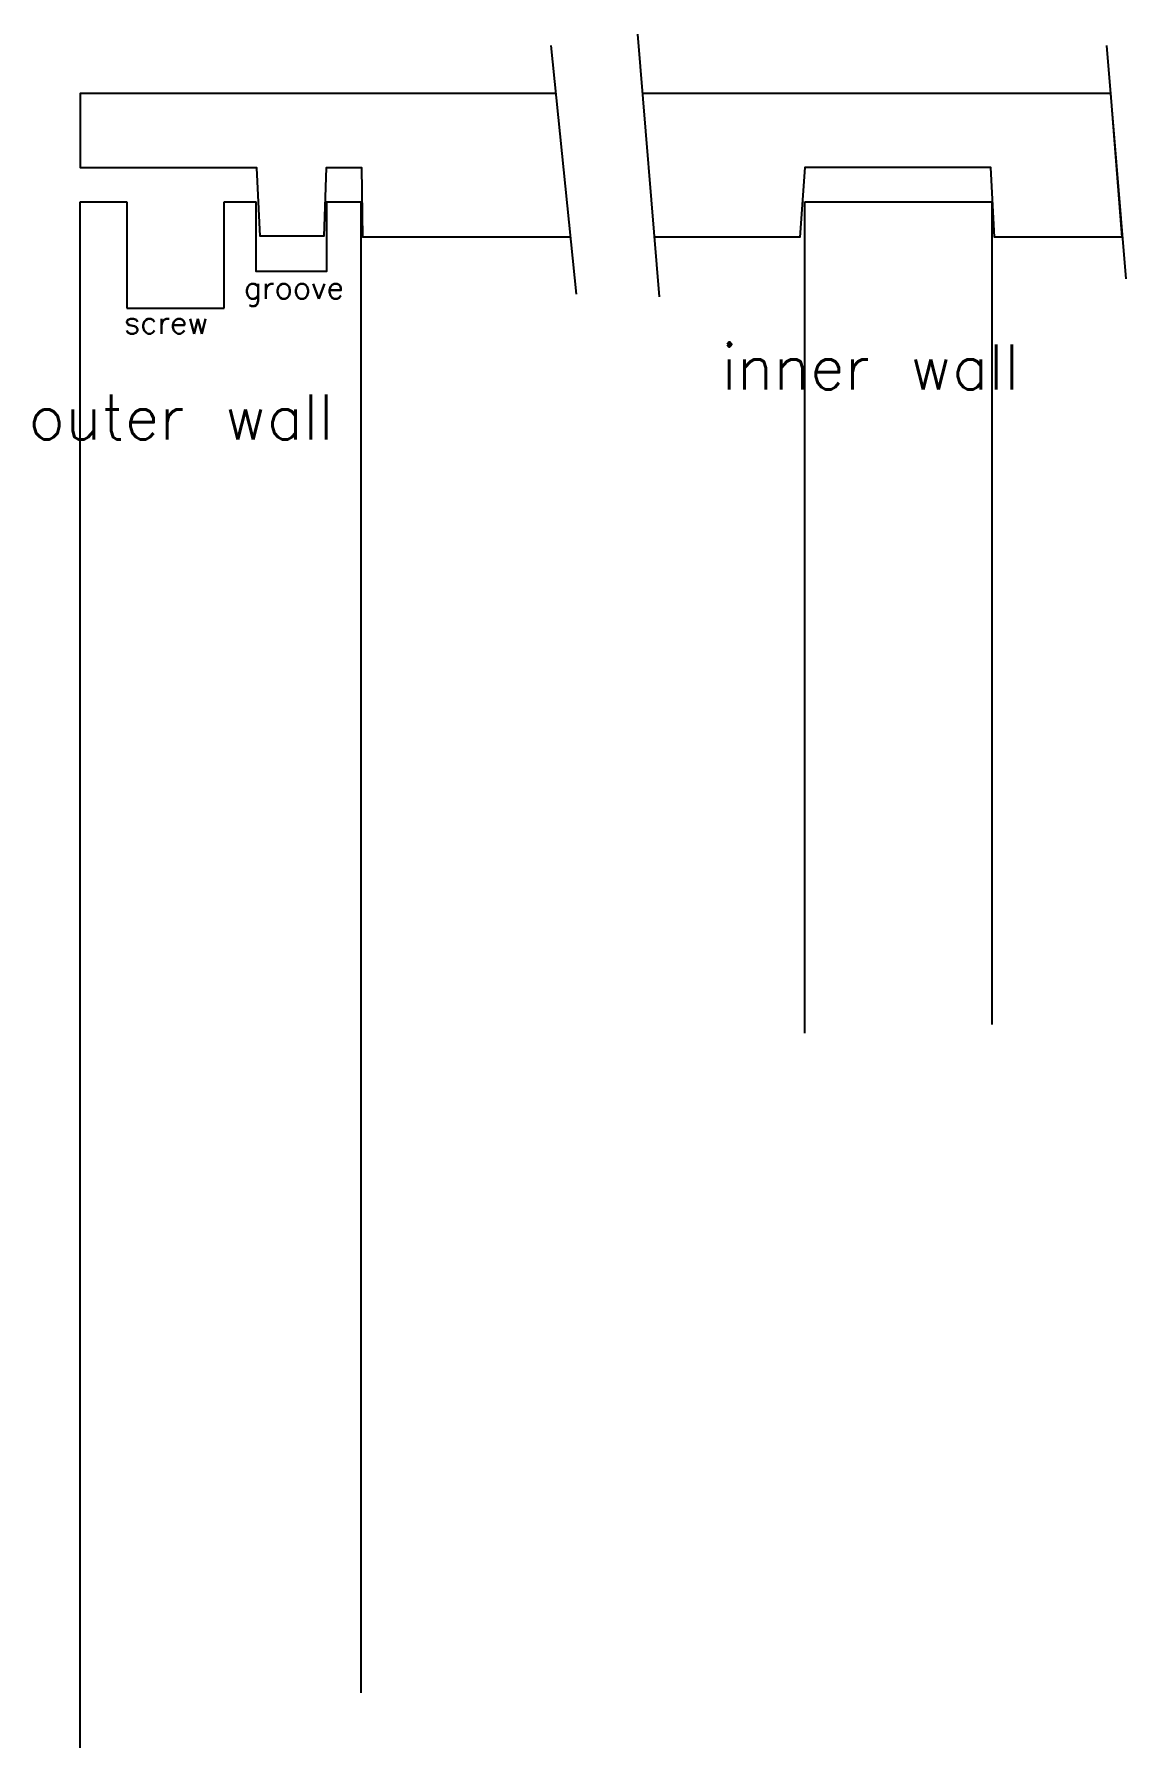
# Model space of a CAD drawing. Extents: x 4.35 to 5.8, y 4.46 to 6.75.
import ezdxf

# ---------------------------------------------------------------- set-up
doc = ezdxf.new("R2010")
doc.units = 0
doc.header["$MEASUREMENT"] = 0
doc.layers.get('0').update_dxf_attribs({"linetype": 'CONTINUOUS'})
doc.styles.get("Standard").update_dxf_attribs({"font": 'txt.shx'})

msp = doc.modelspace()

# ---------------------------------------------------------------- linework, layer by layer
for p, q in [((5.036, 6.7377), (5.0701, 6.4058)), ((5.1521, 6.7529), (5.1811, 6.4021)), ((5.7788, 6.7378), (5.8046, 6.426)), ((4.4072, 4.4633), (4.4072, 6.5291)), ((4.4072, 6.5291), (4.4697, 6.5291)), ((4.4697, 6.5291), (4.4697, 6.387)), ((4.5997, 6.387), (4.5997, 6.5291)), ((4.5997, 6.5291), (4.6426, 6.5291)), ((4.7363, 6.5291), (4.7822, 6.5291)), ((4.7822, 6.5291), (4.7822, 4.5367)), ((5.3757, 5.4181), (5.3757, 6.5288)), ((5.3757, 6.5288), (5.6257, 6.5288)), ((5.6257, 6.5288), (5.6257, 5.4298)), ((4.4697, 6.387), (4.5997, 6.387))]:
    msp.add_line(p, q)
for points in [[(5.0623, 6.4818), (5.0239, 6.4818), (4.7851, 6.4818), (4.7836, 6.5743), (4.7359, 6.5743), (4.733, 6.4832), (4.6477, 6.4832), (4.6433, 6.5743), (4.4075, 6.5743), (4.4075, 6.6742), (4.9996, 6.6742), (5.0425, 6.6742)], [(5.1586, 6.6742), (5.784, 6.6742), (5.7995, 6.4816), (5.6291, 6.4816), (5.6241, 6.5749), (5.3755, 6.5749), (5.3692, 6.4818), (5.1745, 6.4818)], [(4.7363, 6.5291), (4.7363, 6.4357), (4.6426, 6.4357), (4.6426, 6.5291)]]:
    msp.add_lwpolyline(points)

# ---------------------------------------------------------------- texts
for s, height, p in [('groove', 0.03, (4.6259, 6.3995)), ('screw', 0.03, (4.4656, 6.3528)), ('inner wall', 0.06, (5.2644, 6.2784)), ('outer wall', 0.06, (4.3381, 6.2115))]:
    msp.add_text(s, height=height).set_placement(p)

doc.saveas('drawing.dxf')
